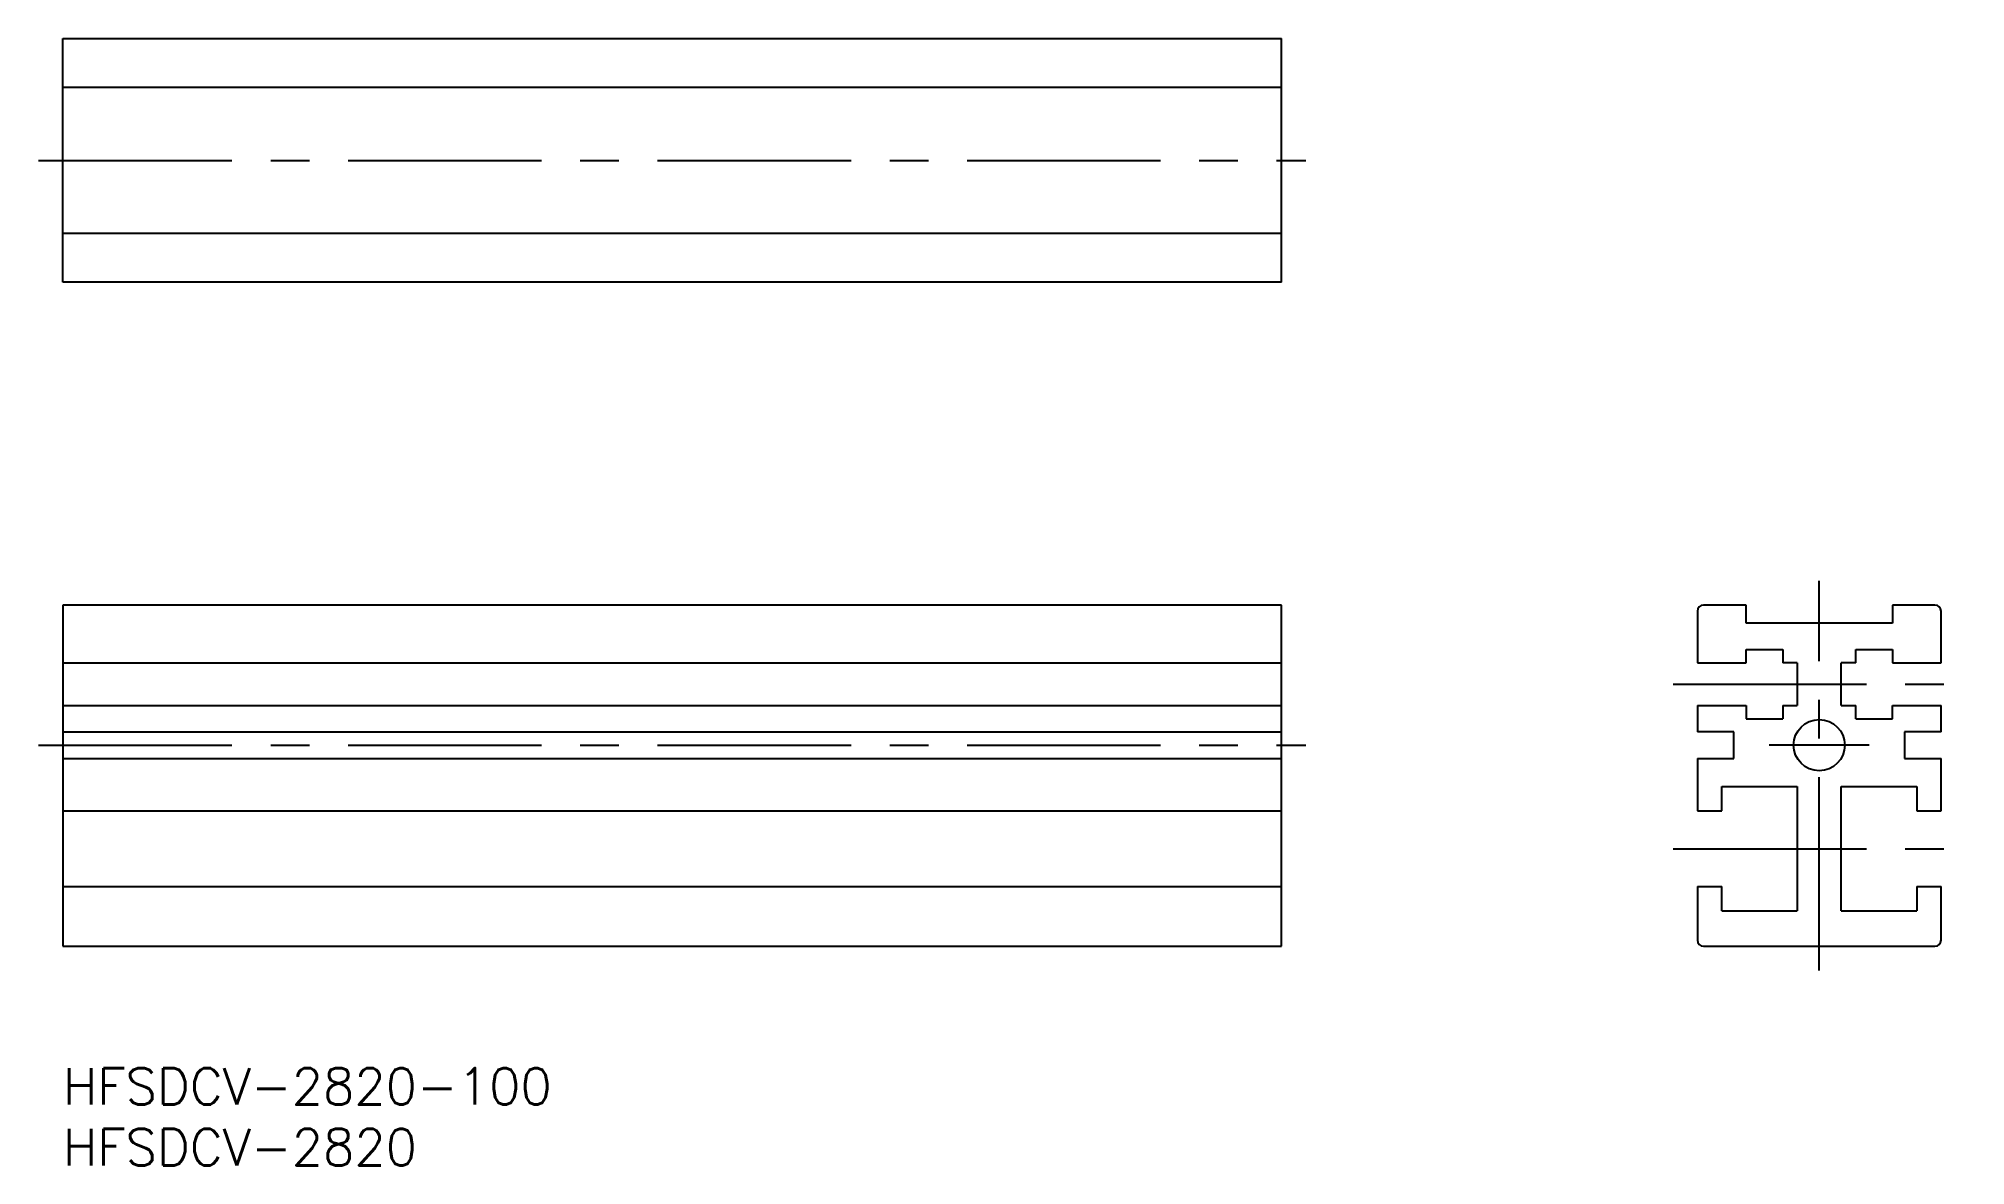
# Model space of a CAD drawing. Extents: x -2 to 156, y -8 to 84.
import ezdxf

# ---------------------------------------------------------------- set-up
doc = ezdxf.new("R2010")
doc.units = 0
doc.header["$LTSCALE"] = 0.5
doc.linetypes.add('CENTER', pattern=[50.8, 31.75, -6.35, 6.35, -6.35])
for name, color, linetype in [('MSM_CENTER', 1, 'CENTER'), ('MSM_CONTINUOUS', 7, 'CONTINUOUS'), ('MSM_PART_NUMBER', 7, 'CONTINUOUS')]:
    doc.layers.add(name, color=color, linetype=linetype)
doc.styles.get("Standard").update_dxf_attribs({"font": 'txt.shx', "height": 3, "bigfont": 'bigfont.shx'})

# ---------------------------------------------------------------- blocks, each defined once
blk = doc.blocks.new('*U5')
at = {"layer": 'MSM_PART_NUMBER'}
blk.add_text('HFSDCV-2820-100', height=3, dxfattribs=at).set_placement((0, -3))
blk = doc.blocks.new('*U6')
at = {"layer": 'MSM_PART_NUMBER'}
blk.add_text('HFSDCV-2820', height=3, dxfattribs=at).set_placement((0, -8))

msp = doc.modelspace()

# ---------------------------------------------------------------- linework, layer by layer
at = {"layer": 'MSM_CENTER'}
for p, q in [((-2, 74.5), (102, 74.5)), ((144.13, 8), (144.13, 40)), ((132.13, 31.5), (156.13, 31.5)), ((-2, 26.5), (102, 26.5)), ((148.23, 26.5), (140.03, 26.5)), ((132.13, 18), (156.13, 18))]:
    msp.add_line(p, q, dxfattribs=at)
at = {"layer": 'MSM_CONTINUOUS'}
for p, q in [((0, 64.5), (0, 84.5)), ((0, 84.5), (100, 84.5)), ((100, 64.5), (100, 84.5)), ((0, 80.5), (100, 80.5)), ((100, 68.5), (0, 68.5)), ((100, 64.5), (0, 64.5)), ((0, 38), (0, 10)), ((100, 38), (0, 38)), ((100, 10), (100, 38)), ((138.13, 38), (134.63, 38)), ((138.13, 36.5), (138.13, 38)), ((150.13, 38), (150.13, 36.5)), ((153.63, 38), (150.13, 38)), ((134.13, 37.5), (134.13, 33.25)), ((150.13, 36.5), (138.13, 36.5)), ((154.13, 33.25), (154.13, 37.5)), ((0, 33.25), (100, 33.25)), ((134.13, 33.25), (138.13, 33.25)), ((138.13, 34.35), (141.13, 34.35)), ((138.13, 33.25), (138.13, 34.35)), ((141.13, 34.35), (141.13, 33.25)), ((142.33, 33.25), (141.13, 33.25)), ((142.33, 33.25), (142.33, 29.75)), ((147.13, 33.25), (145.93, 33.25)), ((145.93, 29.75), (145.93, 33.25)), ((147.13, 34.35), (150.13, 34.35)), ((147.13, 33.25), (147.13, 34.35)), ((150.13, 34.35), (150.13, 33.25)), ((150.13, 33.25), (154.13, 33.25)), ((0, 29.75), (100, 29.75)), ((134.13, 29.75), (138.13, 29.75)), ((134.13, 29.75), (134.13, 27.6)), ((138.13, 29.75), (138.13, 28.65)), ((138.13, 28.65), (141.13, 28.65)), ((141.13, 29.75), (141.13, 28.65)), ((141.13, 29.75), (142.33, 29.75)), ((145.93, 29.75), (147.13, 29.75)), ((147.13, 28.65), (147.13, 29.75)), ((147.13, 28.65), (150.13, 28.65)), ((150.13, 29.75), (154.13, 29.75)), ((150.13, 28.65), (150.13, 29.75)), ((154.13, 27.6), (154.13, 29.75)), ((0, 27.6), (100, 27.6)), ((137.13, 27.6), (134.13, 27.6)), ((137.13, 25.4), (137.13, 27.6)), ((154.13, 27.6), (151.13, 27.6)), ((151.13, 27.6), (151.13, 25.4)), ((0, 25.4), (100, 25.4)), ((134.13, 25.4), (137.13, 25.4)), ((134.13, 25.4), (134.13, 21.1)), ((151.13, 25.4), (154.13, 25.4)), ((154.13, 21.1), (154.13, 25.4)), ((136.13, 23.1), (142.33, 23.1)), ((136.13, 21.1), (136.13, 23.1)), ((142.33, 23.1), (142.33, 12.9)), ((145.93, 23.1), (152.13, 23.1)), ((145.93, 12.9), (145.93, 23.1)), ((152.13, 23.1), (152.13, 21.1)), ((0, 21.1), (100, 21.1)), ((134.13, 21.1), (136.13, 21.1)), ((152.13, 21.1), (154.13, 21.1)), ((0, 14.9), (100, 14.9)), ((134.13, 14.9), (136.13, 14.9)), ((134.13, 14.9), (134.13, 10.5)), ((136.13, 12.9), (136.13, 14.9)), ((152.13, 14.9), (154.13, 14.9)), ((152.13, 14.9), (152.13, 12.9)), ((154.13, 10.5), (154.13, 14.9)), ((136.13, 12.9), (142.33, 12.9)), ((145.93, 12.9), (152.13, 12.9)), ((0, 10), (100, 10)), ((134.63, 10), (153.63, 10))]:
    msp.add_line(p, q, dxfattribs=at)
msp.add_circle((144.13, 26.5), 2.1, dxfattribs=at)
for centre, start, end in [((134.63, 37.5), 90, 180), ((153.63, 37.5), 0, 90), ((134.63, 10.5), 180, 270), ((153.63, 10.5), 270, 0)]:
    msp.add_arc(centre, 0.5, start, end, dxfattribs=at)

# ---------------------------------------------------------------- block references
for name in ['*U5', '*U6']:
    msp.add_blockref(name, (0, 0), dxfattribs=at)

doc.saveas('drawing.dxf')
